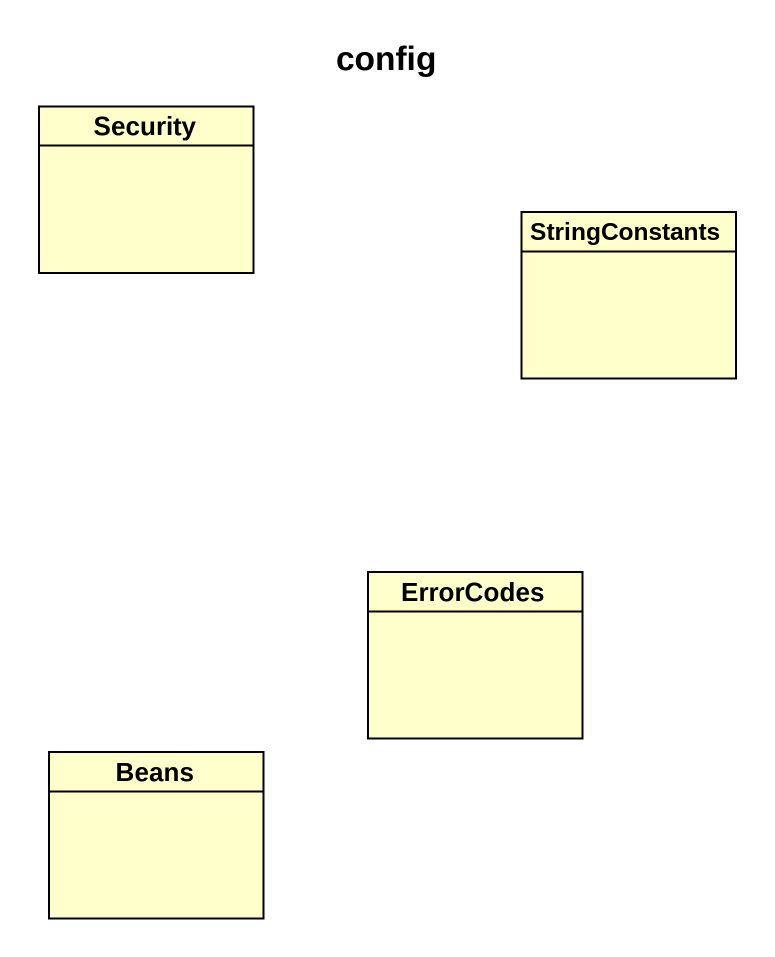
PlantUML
@startuml
title config
hide circle
hide empty members
class Security
class StringConstants
class ErrorCodes
class Beans
@enduml
